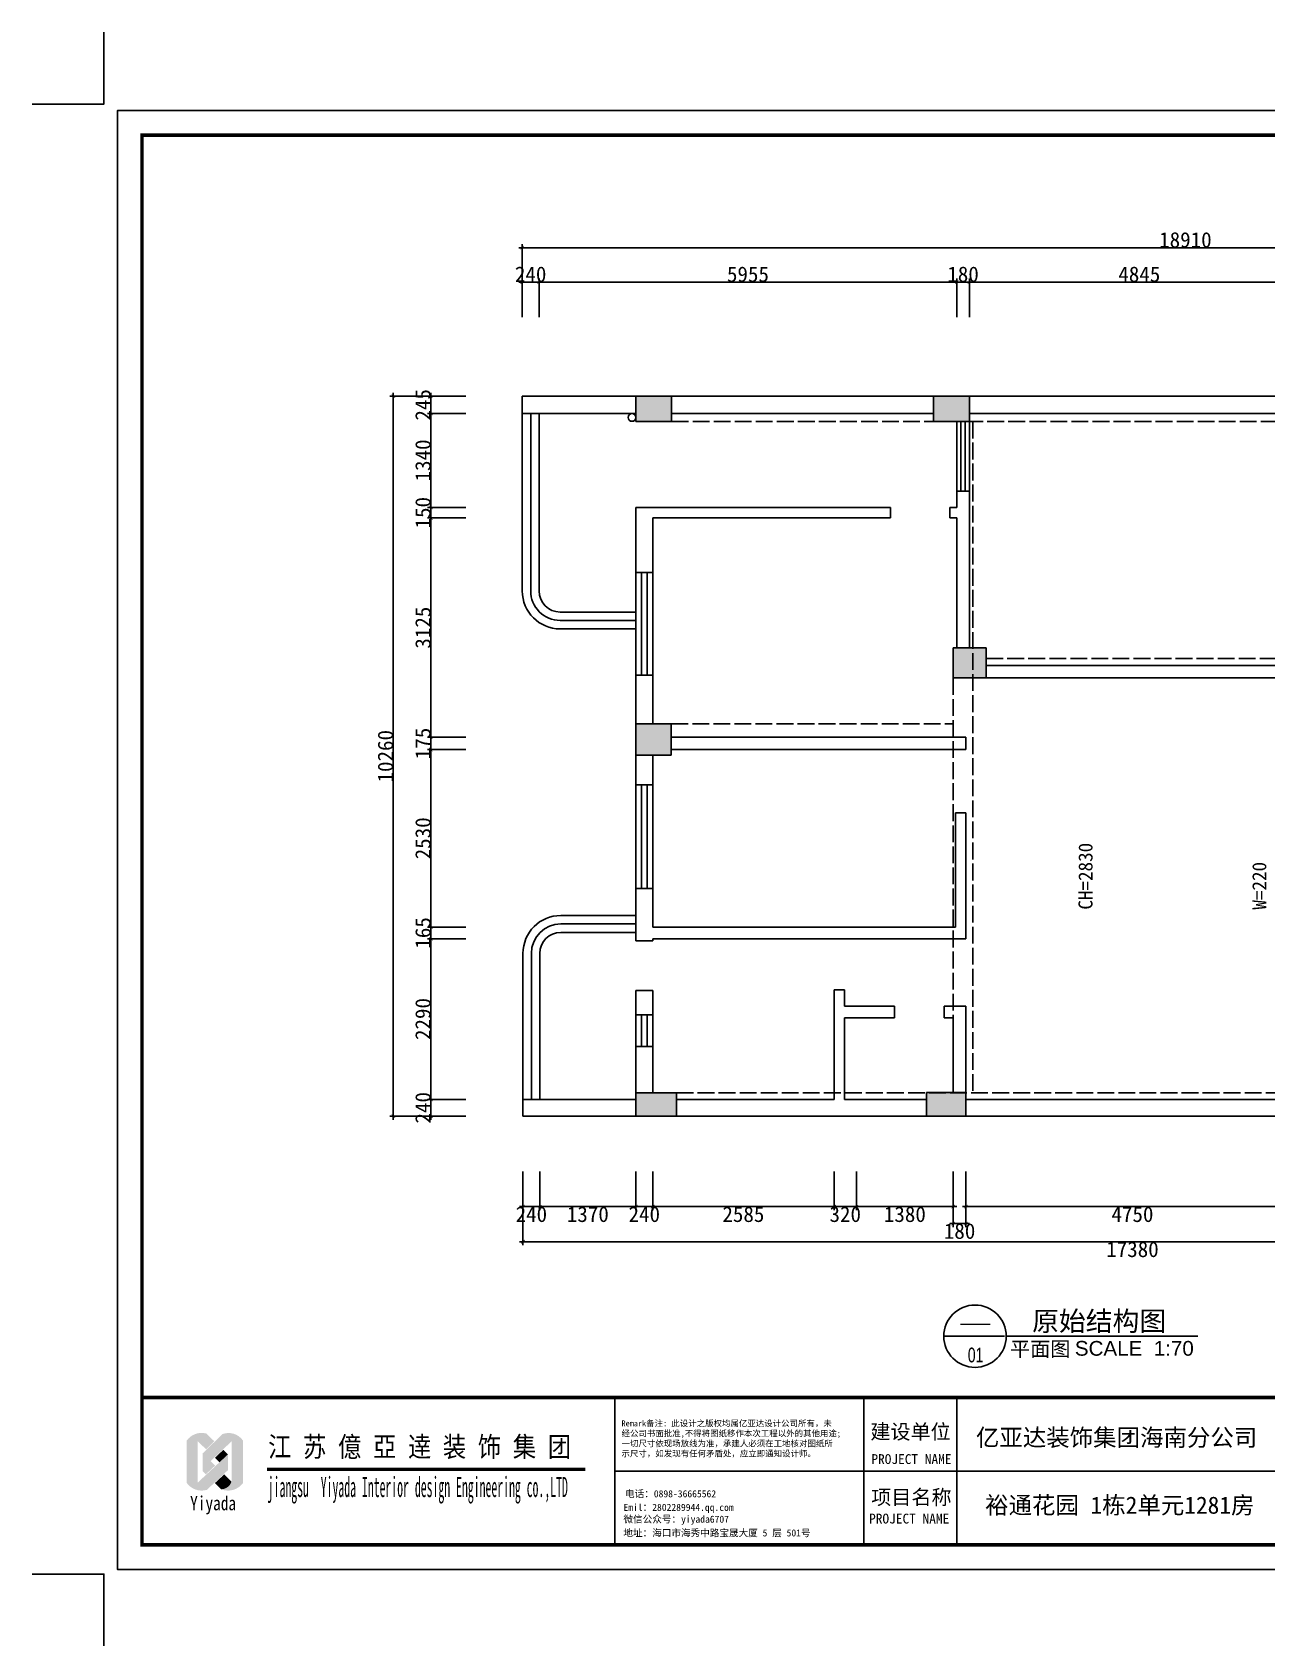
# Model space of a CAD drawing. Header units: millimetres. Extents: x 39175 to 431497, y 45587 to 68580.
# Drawn here: x 304173 to 321774, y 45587 to 68580 of the extents above; entities that cross this region are included whole.
import ezdxf
from ezdxf.enums import TextEntityAlignment as Align

# ---------------------------------------------------------------- set-up
doc = ezdxf.new("R2010")
doc.units = ezdxf.units.MM
doc.linetypes.add('ACAD_ISO02W100', pattern=[15, 12, -3])
for name, color, linetype in [('0-01图框模板说明', 2, 'Continuous'), ('0-02图框细线', 136, 'Continuous'), ('06其他', 8, 'Continuous'), ('TK', 1, 'Continuous')]:
    doc.layers.add(name, color=color, linetype=linetype)
doc.layers.add('Z not print', color=8, linetype='Continuous', plot=False)
doc.styles.add('ar', font='arial.ttf')
doc.styles.add('H1', font='')
doc.styles.add('ST', font='')
doc.styles.get("Standard").update_dxf_attribs({"font": ''})
doc.styles.add('黑体', font='simhei.ttf')
doc.styles.get('H1').set_extended_font_data('SimSun')
doc.styles.get('ST').set_extended_font_data('NSimSun')
doc.styles.get('Standard').set_extended_font_data('NSimSun')
doc.linetypes.add('FENCELINE1', pattern='A,6.35,-2.54,[133,ltypeshp.shx,S=2.54,R=0,X=-2.54,Y=0],-2.54,25.4', length=36.83)
doc.dimstyles.new('ISO-25', dxfattribs={"dimtxt": 220, "dimasz": 50, "dimexe": 50, "dimexo": 0.625, "dimtad": 2, "dimdec": 0, "dimtxsty": 'Standard', "dimblk": 'ARCHTICK', "dimcen": 2.5, "dimdle": 50, "dimclrd": 251, "dimclre": 251, "dimclrt": 51, "dimadec": 0, "dimazin": 0, "dimtfac": 1, "dimtdec": 0, "dimtix": 1, "dimtmove": 2, "dimatfit": 3, "dimfxl": 500, "dimfxlon": 1, "dimarcsym": 0})

# ---------------------------------------------------------------- blocks, each defined once
blk = doc.blocks.new('hgggg')
at = {"layer": '06其他', "linetype": 'ByBlock'}
h = blk.add_hatch(color=7, dxfattribs=at)
h.set_gradient(color1=(255, 241, 220), color2=(255, 110, 0), rotation=45, tint=1, name='HEMISPHERICAL')
h.paths.add_polyline_path([(3236.45, 404.6), (3236.45, 404.49, -0.16489), (3238.73, 404.49), (3240.42, 402.87), (3242.1, 404.5), (3240.44, 406.09, 0.313173)])
h = blk.add_hatch(color=20, dxfattribs=at)
h.set_gradient(color1=(255, 63, 0), color2=(253, 236, 196), tint=1, name='HEMISPHERICAL')
h.paths.add_polyline_path([(3236.45, 396.06, 0.322561), (3240.57, 394.61, -0.167756), (3238.73, 396.1), (3238.73, 404.49, 0.16489), (3236.45, 404.49)])
h = blk.add_hatch(color=16, dxfattribs=at)
h.set_gradient(color1=(127, 0, 0), color2=(204, 0, 0), rotation=135, tint=1, name='INVHEMISPHERICAL')
h.paths.add_polyline_path([(3239.73, 402.05), (3241.33, 400.45), (3245.63, 404.5, -0.337042), (3247.93, 404.67, 0.33371), (3243.79, 405.98)])
h = blk.add_hatch(color=1, dxfattribs=at)
h.set_gradient(color1=(255, 0, 0), color2=(255, 127, 0), tint=1, name='INVHEMISPHERICAL')
h.paths.add_polyline_path([(3247.93, 404.67, 0.339601), (3245.61, 404.49), (3245.61, 396.3, -0.318809), (3243.51, 394.73, 0.343219), (3247.93, 395.99)])
h = blk.add_hatch(color=20, dxfattribs=at)
h.set_gradient(color1=(255, 63, 0), color2=(253, 236, 196), rotation=45, tint=1)
h.paths.add_polyline_path([(3238.73, 396.1, 0.167756), (3240.57, 394.61), (3244.88, 398.63), (3244.88, 401.83)])
h = blk.add_hatch(color=18, dxfattribs=at)
h.set_gradient(color1=(76, 0, 0), color2=(127, 0, 0), rotation=45, tint=1, name='CURVED')
h.paths.add_polyline_path([(3239.73, 402.05), (3239.73, 398.39), (3240.37, 397.77), (3242.25, 399.53)])
h = blk.add_hatch(color=11, dxfattribs=at)
h.set_gradient(color1=(254, 140, 88), color2=(97, 0, 2), rotation=45, tint=1, name='HEMISPHERICAL')
h.paths.add_polyline_path([(3242.22, 401.14), (3243.16, 400.23), (3244.88, 401.83), (3243.92, 402.75)])
h = blk.add_hatch(color=16, dxfattribs=at)
h.set_gradient(color1=(127, 0, 0), color2=(204, 0, 0), rotation=45, tint=1, name='CURVED')
h.paths.add_polyline_path([(3245.61, 396.3), (3244.1, 397.75), (3242.21, 395.99), (3243.51, 394.73, 0.318809)])
at = {"layer": '0-01图框模板说明', "color": 2, "const_width": 0.724}
blk.add_lwpolyline([(3637.38, 670.41), (3637.38, 383.41), (3227.38, 383.41), (3227.38, 670.41)], close=True, dxfattribs=at)
blk.add_lwpolyline([(3637.38, 413.41), (3227.33, 413.41)], dxfattribs=at)
at = {"layer": '0-02图框细线'}
for p, q in [((3323.65, 383.41), (3323.65, 413.41)), ((3374.42, 383.24), (3374.42, 413.41)), ((3393.31, 383.24), (3393.31, 413.41)), ((3323.65, 398.41), (3637.38, 398.41))]:
    blk.add_line(p, q, dxfattribs=at)
blk.add_lwpolyline([(3642.38, 675.41), (3642.38, 378.41), (3222.38, 378.41), (3222.38, 675.41)], close=True, dxfattribs=at)
at = {"layer": '0-02图框细线', "ltscale": 0.2, "const_width": 0.666}
blk.add_lwpolyline([(3252.82, 398.77), (3317.66, 398.77)], dxfattribs=at)
at = {"layer": 'Z not print', "color": 5}
for points in [[(3219.62, 691.34), (3219.62, 676.74), (3205.02, 676.74)], [(3219.62, 362.88), (3219.62, 377.48), (3205.02, 377.48)]]:
    blk.add_lwpolyline(points, dxfattribs=at)
at = {"layer": '0-02图框细线'}
for s, insert, char_height, attachment_point in [('{\\fSimHei|b0|i0|c134|p2;Remark备注: 此设计之版权均属亿亚达设计公司所有，未\\P经公司书面批准,不得将图纸移作本次工程以外的其他用途;\\P一切尺寸依现场放线为准，承建人必须在工地核对图纸所\\P示尺寸，如发现有任何矛盾处，应立即通知设计师。}', (3325.04, 401.2), 1.2293, 7), ('{\\fSimSun|b0|i0|c134|p2;建设单位}', (3375.72, 406.29), 3, 4), ('{\\fSimSun|b0|i0|c134|p2;PROJECT NAME}', (3375.92, 400.86), 2, 4), ('{\\fSimSun|b0|i0|c134|p2;电话：0898-36665562  }', (3325.75, 393.73), 1.4341, 4), ('{\\fSimSun|b0|i0|c134|p2;项目名称}', (3375.89, 392.95), 3, 4), ('{\\fSimSun|b0|i0|c134|p2;Emil：2802289944.qq.com}', (3325.43, 390.84), 1.4341, 4), ('{\\fSimSun|b0|i0|c134|p2;微信公众号：yiyada6707}', (3325.43, 388.43), 1.4341, 4), ('{\\fSimSun|b0|i0|c134|p2;PROJECT NAME}', (3375.46, 388.74), 2, 4), ('{\\fSimSun|b0|i0|c134|p2;地址：海口市海秀中路宝晟大厦 5 层 501号}', (3325.41, 385.76), 1.4341, 4)]:
    blk.add_mtext(s, dxfattribs=dict(at, insert=insert, char_height=char_height, attachment_point=attachment_point))
at = {"layer": '0-02图框细线', "attachment_point": 5, "style": '黑体'}
for s, insert, char_height in [('亿亚达装饰集团海南分公司', (3425.87, 405.07), 3.5), ('{\\fSimSun|b0|i0|c134|p2;\\H0.875x;裕通花园 1栋2单元1281房\\H1.143x; }', (3426.52, 391.31), 4)]:
    blk.add_mtext(s, dxfattribs=dict(at, insert=insert, char_height=char_height))
at = {"layer": 'TK', "color": 150, "style": 'H1'}
for s, height, width, p in [('江 苏 億 亞 逹 装 饰 集 团', 4.0976, 0.85, (3253.05, 401.34)), ('jiangsu  Yiyada Interior design Engineering co.,LTD', 4.0976, 0.43, (3252.98, 393.15)), ('Yiyada ', 2.868, 0.8, (3237.17, 390.46))]:
    blk.add_text(s, height=height, dxfattribs=dict(at, width=width)).set_placement(p)
blk = doc.blocks.new('_ArchTick')
at = {"color": 0, "linetype": 'ByBlock', "const_width": 0.15}
blk.add_lwpolyline([(-0.5, -0.5), (0.5, 0.5)], dxfattribs=at)
blk = doc.blocks.new('*D33')
at = {"color": 251, "lineweight": -2, "transparency": 16777216}
for p, q in [((311169, 52344), (311169, 51794)), ((311409, 52344), (311409, 51794)), ((311169, 51844), (311119, 51844)), ((311169, 51844), (311409, 51844)), ((311409, 51844), (311459, 51844))]:
    blk.add_line(p, q, dxfattribs=at)
at = {"layer": 'Defpoints', "color": 0, "transparency": 16777216}
for p in [(311169, 53373), (311409, 53373), (311409, 51844)]:
    blk.add_point(p, dxfattribs=at)
at = {"color": 251, "lineweight": -2, "transparency": 16777216, "xscale": 50, "yscale": 50, "zscale": 50}
blk.add_blockref('_ArchTick', (311169, 51844), dxfattribs=at)
at = {"color": 251, "lineweight": -2, "transparency": 16777216, "xscale": 50, "yscale": 50, "zscale": 50, "rotation": 180}
blk.add_blockref('_ArchTick', (311409, 51844), dxfattribs=at)
at = {"color": 51, "transparency": 16777216, "insert": (311289, 51734), "char_height": 220, "attachment_point": 5}
blk.add_mtext('240', dxfattribs=at)
blk = doc.blocks.new('*D34')
at = {"color": 251, "lineweight": -2, "transparency": 16777216}
for p, q in [((311409, 52344), (311409, 51794)), ((312779, 52344), (312779, 51794)), ((311359, 51844), (312829, 51844))]:
    blk.add_line(p, q, dxfattribs=at)
at = {"layer": 'Defpoints', "color": 0, "transparency": 16777216}
for p in [(311409, 53373), (312779, 53373), (312779, 51844)]:
    blk.add_point(p, dxfattribs=at)
at = {"color": 251, "lineweight": -2, "transparency": 16777216, "xscale": 50, "yscale": 50, "zscale": 50, "rotation": 180}
blk.add_blockref('_ArchTick', (311409, 51844), dxfattribs=at)
at = {"color": 251, "lineweight": -2, "transparency": 16777216, "xscale": 50, "yscale": 50, "zscale": 50}
blk.add_blockref('_ArchTick', (312779, 51844), dxfattribs=at)
at = {"color": 51, "transparency": 16777216, "insert": (312094, 51734), "char_height": 220, "attachment_point": 5}
blk.add_mtext('1370', dxfattribs=at)
blk = doc.blocks.new('*D44')
at = {"color": 251, "lineweight": -2, "transparency": 16777216}
for p, q in [((312779, 52344), (312779, 51794)), ((313019, 52344), (313019, 51794)), ((312779, 51844), (312729, 51844)), ((312779, 51844), (313019, 51844)), ((313019, 51844), (313069, 51844))]:
    blk.add_line(p, q, dxfattribs=at)
at = {"layer": 'Defpoints', "color": 0, "transparency": 16777216}
for p in [(312779, 53373), (313019, 53468), (313019, 51844)]:
    blk.add_point(p, dxfattribs=at)
at = {"color": 251, "lineweight": -2, "transparency": 16777216, "xscale": 50, "yscale": 50, "zscale": 50}
blk.add_blockref('_ArchTick', (312779, 51844), dxfattribs=at)
at = {"color": 251, "lineweight": -2, "transparency": 16777216, "xscale": 50, "yscale": 50, "zscale": 50, "rotation": 180}
blk.add_blockref('_ArchTick', (313019, 51844), dxfattribs=at)
at = {"color": 51, "transparency": 16777216, "insert": (312899, 51734), "char_height": 220, "attachment_point": 5}
blk.add_mtext('240', dxfattribs=at)
blk = doc.blocks.new('*D35')
at = {"color": 251, "lineweight": -2, "transparency": 16777216}
for p, q in [((313019, 52344), (313019, 51794)), ((315604, 52344), (315604, 51794)), ((312969, 51844), (315654, 51844))]:
    blk.add_line(p, q, dxfattribs=at)
at = {"layer": 'Defpoints', "color": 0, "transparency": 16777216}
for p in [(313019, 53468), (315604, 53373), (315604, 51844)]:
    blk.add_point(p, dxfattribs=at)
at = {"color": 251, "lineweight": -2, "transparency": 16777216, "xscale": 50, "yscale": 50, "zscale": 50, "rotation": 180}
blk.add_blockref('_ArchTick', (313019, 51844), dxfattribs=at)
at = {"color": 251, "lineweight": -2, "transparency": 16777216, "xscale": 50, "yscale": 50, "zscale": 50}
blk.add_blockref('_ArchTick', (315604, 51844), dxfattribs=at)
at = {"color": 51, "transparency": 16777216, "insert": (314312, 51734), "char_height": 220, "attachment_point": 5}
blk.add_mtext('2585', dxfattribs=at)
blk = doc.blocks.new('*D45')
at = {"color": 251, "lineweight": -2, "transparency": 16777216}
for p, q in [((315604, 52344), (315604, 51794)), ((315924, 52344), (315924, 51794)), ((315604, 51844), (315554, 51844)), ((315604, 51844), (315924, 51844)), ((315924, 51844), (315974, 51844))]:
    blk.add_line(p, q, dxfattribs=at)
at = {"layer": 'Defpoints', "color": 0, "transparency": 16777216}
for p in [(315604, 53373), (315924, 53373), (315924, 51844)]:
    blk.add_point(p, dxfattribs=at)
at = {"color": 251, "lineweight": -2, "transparency": 16777216, "xscale": 50, "yscale": 50, "zscale": 50}
blk.add_blockref('_ArchTick', (315604, 51844), dxfattribs=at)
at = {"color": 251, "lineweight": -2, "transparency": 16777216, "xscale": 50, "yscale": 50, "zscale": 50, "rotation": 180}
blk.add_blockref('_ArchTick', (315924, 51844), dxfattribs=at)
at = {"color": 51, "transparency": 16777216, "insert": (315764, 51734), "char_height": 220, "attachment_point": 5}
blk.add_mtext('320', dxfattribs=at)
blk = doc.blocks.new('*D36')
at = {"color": 251, "lineweight": -2, "transparency": 16777216}
for p, q in [((315924, 52344), (315924, 51794)), ((317304, 52344), (317304, 51794)), ((315874, 51844), (317354, 51844))]:
    blk.add_line(p, q, dxfattribs=at)
at = {"layer": 'Defpoints', "color": 0, "transparency": 16777216}
for p in [(315924, 53373), (317304, 53473), (317304, 51844)]:
    blk.add_point(p, dxfattribs=at)
at = {"color": 251, "lineweight": -2, "transparency": 16777216, "xscale": 50, "yscale": 50, "zscale": 50, "rotation": 180}
blk.add_blockref('_ArchTick', (315924, 51844), dxfattribs=at)
at = {"color": 251, "lineweight": -2, "transparency": 16777216, "xscale": 50, "yscale": 50, "zscale": 50}
blk.add_blockref('_ArchTick', (317304, 51844), dxfattribs=at)
at = {"color": 51, "transparency": 16777216, "insert": (316614, 51734), "char_height": 220, "attachment_point": 5}
blk.add_mtext('1380', dxfattribs=at)
blk = doc.blocks.new('*D46')
at = {"color": 251, "lineweight": -2, "transparency": 16777216}
for p, q in [((317304, 52104), (317304, 51554)), ((317484, 52104), (317484, 51554)), ((317304, 51604), (317254, 51604)), ((317304, 51604), (317484, 51604)), ((317484, 51604), (317534, 51604))]:
    blk.add_line(p, q, dxfattribs=at)
at = {"layer": 'Defpoints', "color": 0, "transparency": 16777216}
for p in [(317304, 53473), (317484, 53133), (317484, 51604)]:
    blk.add_point(p, dxfattribs=at)
at = {"color": 251, "lineweight": -2, "transparency": 16777216, "xscale": 50, "yscale": 50, "zscale": 50}
blk.add_blockref('_ArchTick', (317304, 51604), dxfattribs=at)
at = {"color": 251, "lineweight": -2, "transparency": 16777216, "xscale": 50, "yscale": 50, "zscale": 50, "rotation": 180}
blk.add_blockref('_ArchTick', (317484, 51604), dxfattribs=at)
at = {"color": 51, "transparency": 16777216, "insert": (317394, 51494), "char_height": 220, "attachment_point": 5}
blk.add_mtext('180', dxfattribs=at)
blk = doc.blocks.new('*D37')
at = {"color": 251, "lineweight": -2, "transparency": 16777216}
for p, q in [((317484, 52344), (317484, 51794)), ((322234, 52344), (322234, 51794)), ((317434, 51844), (322284, 51844))]:
    blk.add_line(p, q, dxfattribs=at)
at = {"layer": 'Defpoints', "color": 0, "transparency": 16777216}
for p in [(317484, 53373), (322234, 53373), (322234, 51844)]:
    blk.add_point(p, dxfattribs=at)
at = {"color": 251, "lineweight": -2, "transparency": 16777216, "xscale": 50, "yscale": 50, "zscale": 50, "rotation": 180}
blk.add_blockref('_ArchTick', (317484, 51844), dxfattribs=at)
at = {"color": 251, "lineweight": -2, "transparency": 16777216, "xscale": 50, "yscale": 50, "zscale": 50}
blk.add_blockref('_ArchTick', (322234, 51844), dxfattribs=at)
at = {"color": 51, "transparency": 16777216, "insert": (319859, 51734), "char_height": 220, "attachment_point": 5}
blk.add_mtext('4750', dxfattribs=at)
blk = doc.blocks.new('*D55')
at = {"color": 251, "lineweight": -2, "transparency": 16777216}
for p, q in [((311159, 64520), (311159, 65070)), ((311399, 64520), (311399, 65070)), ((311159, 65020), (311109, 65020)), ((311159, 65020), (311399, 65020)), ((311399, 65020), (311449, 65020))]:
    blk.add_line(p, q, dxfattribs=at)
at = {"layer": 'Defpoints', "color": 0, "transparency": 16777216}
for p in [(311399, 65020), (311159, 63148), (311399, 63148)]:
    blk.add_point(p, dxfattribs=at)
at = {"color": 251, "lineweight": -2, "transparency": 16777216, "xscale": 50, "yscale": 50, "zscale": 50}
blk.add_blockref('_ArchTick', (311159, 65020), dxfattribs=at)
at = {"color": 251, "lineweight": -2, "transparency": 16777216, "xscale": 50, "yscale": 50, "zscale": 50, "rotation": 180}
blk.add_blockref('_ArchTick', (311399, 65020), dxfattribs=at)
at = {"color": 51, "transparency": 16777216, "insert": (311279, 65130), "char_height": 220, "attachment_point": 5}
blk.add_mtext('240', dxfattribs=at)
blk = doc.blocks.new('*D56')
at = {"color": 251, "lineweight": -2, "transparency": 16777216}
for p, q in [((311399, 64520), (311399, 65070)), ((317354, 64520), (317354, 65070)), ((317404, 65020), (311349, 65020))]:
    blk.add_line(p, q, dxfattribs=at)
at = {"layer": 'Defpoints', "color": 0, "transparency": 16777216}
for p in [(311399, 65020), (311399, 63148), (317354, 63033)]:
    blk.add_point(p, dxfattribs=at)
at = {"color": 251, "lineweight": -2, "transparency": 16777216, "xscale": 50, "yscale": 50, "zscale": 50, "rotation": 180}
blk.add_blockref('_ArchTick', (311399, 65020), dxfattribs=at)
at = {"color": 251, "lineweight": -2, "transparency": 16777216, "xscale": 50, "yscale": 50, "zscale": 50}
blk.add_blockref('_ArchTick', (317354, 65020), dxfattribs=at)
at = {"color": 51, "transparency": 16777216, "insert": (314377, 65130), "char_height": 220, "attachment_point": 5}
blk.add_mtext('5955', dxfattribs=at)
blk = doc.blocks.new('*D57')
at = {"color": 251, "lineweight": -2, "transparency": 16777216}
for p, q in [((317354, 64520), (317354, 65070)), ((317534, 64520), (317534, 65070)), ((317354, 65020), (317304, 65020)), ((317534, 65020), (317354, 65020)), ((317534, 65020), (317584, 65020))]:
    blk.add_line(p, q, dxfattribs=at)
at = {"layer": 'Defpoints', "color": 0, "transparency": 16777216}
for p in [(317354, 65020), (317354, 63033), (317534, 63033)]:
    blk.add_point(p, dxfattribs=at)
at = {"color": 251, "lineweight": -2, "transparency": 16777216, "xscale": 50, "yscale": 50, "zscale": 50}
blk.add_blockref('_ArchTick', (317354, 65020), dxfattribs=at)
at = {"color": 251, "lineweight": -2, "transparency": 16777216, "xscale": 50, "yscale": 50, "zscale": 50, "rotation": 180}
blk.add_blockref('_ArchTick', (317534, 65020), dxfattribs=at)
at = {"color": 51, "transparency": 16777216, "insert": (317444, 65130), "char_height": 220, "attachment_point": 5}
blk.add_mtext('180', dxfattribs=at)
blk = doc.blocks.new('*D58')
at = {"color": 251, "lineweight": -2, "transparency": 16777216}
for p, q in [((317534, 64520), (317534, 65070)), ((322379, 64520), (322379, 65070)), ((322429, 65020), (317484, 65020))]:
    blk.add_line(p, q, dxfattribs=at)
at = {"layer": 'Defpoints', "color": 0, "transparency": 16777216}
for p in [(317534, 65020), (317534, 63033), (322379, 63033)]:
    blk.add_point(p, dxfattribs=at)
at = {"color": 251, "lineweight": -2, "transparency": 16777216, "xscale": 50, "yscale": 50, "zscale": 50, "rotation": 180}
blk.add_blockref('_ArchTick', (317534, 65020), dxfattribs=at)
at = {"color": 251, "lineweight": -2, "transparency": 16777216, "xscale": 50, "yscale": 50, "zscale": 50}
blk.add_blockref('_ArchTick', (322379, 65020), dxfattribs=at)
at = {"color": 51, "transparency": 16777216, "insert": (319957, 65130), "char_height": 220, "attachment_point": 5}
blk.add_mtext('4845', dxfattribs=at)
blk = doc.blocks.new('*D64')
at = {"color": 251, "lineweight": -2, "transparency": 16777216}
for p, q in [((310356, 53373), (309806, 53373)), ((309856, 53373), (309856, 53423)), ((309856, 53133), (309856, 53373)), ((310356, 53133), (309806, 53133)), ((309856, 53133), (309856, 53083))]:
    blk.add_line(p, q, dxfattribs=at)
at = {"layer": 'Defpoints', "color": 0, "transparency": 16777216}
for p in [(309856, 53373), (311409, 53373), (311169, 53133)]:
    blk.add_point(p, dxfattribs=at)
at = {"color": 251, "lineweight": -2, "transparency": 16777216, "xscale": 50, "yscale": 50, "zscale": 50}
for p, rotation in [((309856, 53373), 270), ((309856, 53133), 90)]:
    blk.add_blockref('_ArchTick', p, dxfattribs=dict(at, rotation=rotation))
at = {"color": 51, "transparency": 16777216, "insert": (309745, 53253), "char_height": 220, "attachment_point": 5, "rotation": 90}
blk.add_mtext('240', dxfattribs=at)
blk = doc.blocks.new('*D65')
at = {"color": 251, "lineweight": -2, "transparency": 16777216}
for p, q in [((310356, 55663), (309806, 55663)), ((309856, 53323), (309856, 55713)), ((310356, 53373), (309806, 53373))]:
    blk.add_line(p, q, dxfattribs=at)
at = {"layer": 'Defpoints', "color": 0, "transparency": 16777216}
for p in [(309856, 55663), (313019, 55663), (311409, 53373)]:
    blk.add_point(p, dxfattribs=at)
at = {"color": 251, "lineweight": -2, "transparency": 16777216, "xscale": 50, "yscale": 50, "zscale": 50}
for p, rotation in [((309856, 55663), 90), ((309856, 53373), 270)]:
    blk.add_blockref('_ArchTick', p, dxfattribs=dict(at, rotation=rotation))
at = {"color": 51, "transparency": 16777216, "insert": (309745, 54518), "char_height": 220, "attachment_point": 5, "rotation": 90}
blk.add_mtext('2290', dxfattribs=at)
blk = doc.blocks.new('*D66')
at = {"color": 251, "lineweight": -2, "transparency": 16777216}
for p, q in [((309856, 55828), (309856, 55878)), ((310356, 55828), (309806, 55828)), ((310356, 55663), (309806, 55663)), ((309856, 55663), (309856, 55828)), ((309856, 55663), (309856, 55613))]:
    blk.add_line(p, q, dxfattribs=at)
at = {"layer": 'Defpoints', "color": 0, "transparency": 16777216}
for p in [(309856, 55828), (313019, 55828), (313019, 55663)]:
    blk.add_point(p, dxfattribs=at)
at = {"color": 251, "lineweight": -2, "transparency": 16777216, "xscale": 50, "yscale": 50, "zscale": 50}
for p, rotation in [((309856, 55828), 270), ((309856, 55663), 90)]:
    blk.add_blockref('_ArchTick', p, dxfattribs=dict(at, rotation=rotation))
at = {"color": 51, "transparency": 16777216, "insert": (309745, 55745), "char_height": 220, "attachment_point": 5, "rotation": 90}
blk.add_mtext('165', dxfattribs=at)
blk = doc.blocks.new('*D67')
at = {"color": 251, "lineweight": -2, "transparency": 16777216}
for p, q in [((309856, 55778), (309856, 58408)), ((310356, 58358), (309806, 58358)), ((310356, 55828), (309806, 55828))]:
    blk.add_line(p, q, dxfattribs=at)
at = {"layer": 'Defpoints', "color": 0, "transparency": 16777216}
for p in [(309856, 58358), (313284, 58358), (313019, 55828)]:
    blk.add_point(p, dxfattribs=at)
at = {"color": 251, "lineweight": -2, "transparency": 16777216, "xscale": 50, "yscale": 50, "zscale": 50}
for p, rotation in [((309856, 58358), 90), ((309856, 55828), 270)]:
    blk.add_blockref('_ArchTick', p, dxfattribs=dict(at, rotation=rotation))
at = {"color": 51, "transparency": 16777216, "insert": (309745, 57093), "char_height": 220, "attachment_point": 5, "rotation": 90}
blk.add_mtext('2530', dxfattribs=at)
blk = doc.blocks.new('*D68')
at = {"color": 251, "lineweight": -2, "transparency": 16777216}
for p, q in [((310356, 58533), (309806, 58533)), ((309856, 58533), (309856, 58583)), ((309856, 58358), (309856, 58533)), ((310356, 58358), (309806, 58358)), ((309856, 58358), (309856, 58308))]:
    blk.add_line(p, q, dxfattribs=at)
at = {"layer": 'Defpoints', "color": 0, "transparency": 16777216}
for p in [(309856, 58533), (313284, 58533), (313284, 58358)]:
    blk.add_point(p, dxfattribs=at)
at = {"color": 251, "lineweight": -2, "transparency": 16777216, "xscale": 50, "yscale": 50, "zscale": 50}
for p, rotation in [((309856, 58533), 270), ((309856, 58358), 90)]:
    blk.add_blockref('_ArchTick', p, dxfattribs=dict(at, rotation=rotation))
at = {"color": 51, "transparency": 16777216, "insert": (309745, 58445), "char_height": 220, "attachment_point": 5, "rotation": 90}
blk.add_mtext('175', dxfattribs=at)
blk = doc.blocks.new('*D69')
at = {"color": 251, "lineweight": -2, "transparency": 16777216}
for p, q in [((310356, 61658), (309806, 61658)), ((309856, 58483), (309856, 61708)), ((310356, 58533), (309806, 58533))]:
    blk.add_line(p, q, dxfattribs=at)
at = {"layer": 'Defpoints', "color": 0, "transparency": 16777216}
for p in [(309856, 61658), (313019, 61658), (313284, 58533)]:
    blk.add_point(p, dxfattribs=at)
at = {"color": 251, "lineweight": -2, "transparency": 16777216, "xscale": 50, "yscale": 50, "zscale": 50}
for p, rotation in [((309856, 61658), 90), ((309856, 58533), 270)]:
    blk.add_blockref('_ArchTick', p, dxfattribs=dict(at, rotation=rotation))
at = {"color": 51, "transparency": 16777216, "insert": (309745, 60095), "char_height": 220, "attachment_point": 5, "rotation": 90}
blk.add_mtext('3125', dxfattribs=at)
blk = doc.blocks.new('*D70')
at = {"color": 251, "lineweight": -2, "transparency": 16777216}
for p, q in [((309856, 61808), (309856, 61858)), ((310356, 61808), (309806, 61808)), ((310356, 61658), (309806, 61658)), ((309856, 61808), (309856, 61658)), ((309856, 61658), (309856, 61608))]:
    blk.add_line(p, q, dxfattribs=at)
at = {"layer": 'Defpoints', "color": 0, "transparency": 16777216}
for p in [(309856, 61658), (312779, 61808), (313019, 61658)]:
    blk.add_point(p, dxfattribs=at)
at = {"color": 251, "lineweight": -2, "transparency": 16777216, "xscale": 50, "yscale": 50, "zscale": 50}
for p, rotation in [((309856, 61808), 270), ((309856, 61658), 90)]:
    blk.add_blockref('_ArchTick', p, dxfattribs=dict(at, rotation=rotation))
at = {"color": 51, "transparency": 16777216, "insert": (309745, 61733), "char_height": 220, "attachment_point": 5, "rotation": 90}
blk.add_mtext('150', dxfattribs=at)
blk = doc.blocks.new('*D71')
at = {"color": 251, "lineweight": -2, "transparency": 16777216}
for p, q in [((310356, 63148), (309806, 63148)), ((309856, 61758), (309856, 63198)), ((310356, 61808), (309806, 61808))]:
    blk.add_line(p, q, dxfattribs=at)
at = {"layer": 'Defpoints', "color": 0, "transparency": 16777216}
for p in [(309856, 63148), (313289, 63148), (312779, 61808)]:
    blk.add_point(p, dxfattribs=at)
at = {"color": 251, "lineweight": -2, "transparency": 16777216, "xscale": 50, "yscale": 50, "zscale": 50}
for p, rotation in [((309856, 63148), 90), ((309856, 61808), 270)]:
    blk.add_blockref('_ArchTick', p, dxfattribs=dict(at, rotation=rotation))
at = {"color": 51, "transparency": 16777216, "insert": (309745, 62478), "char_height": 220, "attachment_point": 5, "rotation": 90}
blk.add_mtext('1340', dxfattribs=at)
blk = doc.blocks.new('*D72')
at = {"color": 251, "lineweight": -2, "transparency": 16777216}
for p, q in [((310356, 63393), (309806, 63393)), ((309856, 63393), (309856, 63443)), ((309856, 63148), (309856, 63393)), ((310356, 63148), (309806, 63148)), ((309856, 63148), (309856, 63098))]:
    blk.add_line(p, q, dxfattribs=at)
at = {"layer": 'Defpoints', "color": 0, "transparency": 16777216}
for p in [(309856, 63393), (311159, 63393), (313289, 63148)]:
    blk.add_point(p, dxfattribs=at)
at = {"color": 251, "lineweight": -2, "transparency": 16777216, "xscale": 50, "yscale": 50, "zscale": 50}
for p, rotation in [((309856, 63393), 270), ((309856, 63148), 90)]:
    blk.add_blockref('_ArchTick', p, dxfattribs=dict(at, rotation=rotation))
at = {"color": 51, "transparency": 16777216, "insert": (309745, 63270), "char_height": 220, "attachment_point": 5, "rotation": 90}
blk.add_mtext('245', dxfattribs=at)
blk = doc.blocks.new('*D42')
at = {"color": 251, "lineweight": -2, "transparency": 16777216}
for p, q in [((311169, 51844), (311169, 51294)), ((328549, 51844), (328549, 51294)), ((311119, 51344), (328599, 51344))]:
    blk.add_line(p, q, dxfattribs=at)
at = {"layer": 'Defpoints', "color": 0, "transparency": 16777216}
for p in [(328549, 54378), (311169, 53133), (328549, 51344)]:
    blk.add_point(p, dxfattribs=at)
at = {"color": 251, "lineweight": -2, "transparency": 16777216, "xscale": 50, "yscale": 50, "zscale": 50, "rotation": 180}
blk.add_blockref('_ArchTick', (311169, 51344), dxfattribs=at)
at = {"color": 251, "lineweight": -2, "transparency": 16777216, "xscale": 50, "yscale": 50, "zscale": 50}
blk.add_blockref('_ArchTick', (328549, 51344), dxfattribs=at)
at = {"color": 51, "transparency": 16777216, "insert": (319859, 51234), "char_height": 220, "attachment_point": 5}
blk.add_mtext('17380', dxfattribs=at)
blk = doc.blocks.new('*D43')
at = {"color": 251, "lineweight": -2, "transparency": 16777216}
for p, q in [((311159, 65010), (311159, 65560)), ((330069, 65010), (330069, 65560)), ((311109, 65510), (330119, 65510))]:
    blk.add_line(p, q, dxfattribs=at)
at = {"layer": 'Defpoints', "color": 0, "transparency": 16777216}
for p in [(330069, 65510), (311159, 63393), (330069, 63393)]:
    blk.add_point(p, dxfattribs=at)
at = {"color": 251, "lineweight": -2, "transparency": 16777216, "xscale": 50, "yscale": 50, "zscale": 50, "rotation": 180}
blk.add_blockref('_ArchTick', (311159, 65510), dxfattribs=at)
at = {"color": 251, "lineweight": -2, "transparency": 16777216, "xscale": 50, "yscale": 50, "zscale": 50}
blk.add_blockref('_ArchTick', (330069, 65510), dxfattribs=at)
at = {"color": 51, "transparency": 16777216, "insert": (320614, 65620), "char_height": 220, "attachment_point": 5}
blk.add_mtext('18910', dxfattribs=at)
blk = doc.blocks.new('*D74')
at = {"color": 251, "lineweight": -2, "transparency": 16777216}
for p, q in [((309821, 63393), (309271, 63393)), ((309321, 53083), (309321, 63443)), ((309821, 53133), (309271, 53133))]:
    blk.add_line(p, q, dxfattribs=at)
at = {"layer": 'Defpoints', "color": 0, "transparency": 16777216}
for p in [(309321, 63393), (311169, 63393), (311169, 53133)]:
    blk.add_point(p, dxfattribs=at)
at = {"color": 251, "lineweight": -2, "transparency": 16777216, "xscale": 50, "yscale": 50, "zscale": 50}
for p, rotation in [((309321, 63393), 90), ((309321, 53133), 270)]:
    blk.add_blockref('_ArchTick', p, dxfattribs=dict(at, rotation=rotation))
at = {"color": 51, "transparency": 16777216, "insert": (309210, 58263), "char_height": 220, "attachment_point": 5, "rotation": 90}
blk.add_mtext('10260', dxfattribs=at)

msp = doc.modelspace()

# ---------------------------------------------------------------- hatches: boundary and pattern name
h = msp.add_hatch(color=8)
h.dxf.hatch_style = 1
h.paths.add_polyline_path([(317534.3, 63392.9), (317024.3, 63392.9), (317024.3, 63032.9), (317354.3, 63032.9), (317534.3, 63032.9)])
h.paths.add_polyline_path([(322539.3, 63392.9), (322034.3, 63392.9), (322034.3, 63032.9), (322539.3, 63032.9)])
h.paths.add_polyline_path([(317774.3, 59807.9), (317354.3, 59807.9), (317304.3, 59807.9), (317304.3, 59377.9), (317774.3, 59377.9)])
h.paths.add_polyline_path([(322529.3, 59857.9), (322039.3, 59857.9), (322039.3, 59377.9), (322529.3, 59377.9)])
h.paths.add_polyline_path([(328549.3, 59837.9), (328049.3, 59837.9), (328049.3, 59377.9), (328549.3, 59377.9)])
h.paths.add_polyline_path([(328549.3, 63392.9), (328049.3, 63392.9), (328049.3, 63032.9), (328549.3, 63032.9)])
h.paths.add_polyline_path([(313289.3, 63392.9), (312779.3, 63392.9), (312779.3, 63032.9), (313289.3, 63032.9)])
h.paths.add_polyline_path([(313284.3, 58722.9), (312779.3, 58722.9), (312779.3, 58277.9), (313284.3, 58277.9)])
h = msp.add_hatch(color=8)
h.dxf.hatch_style = 1
h.paths.add_polyline_path([(313359.3, 53467.9), (312779.3, 53467.9), (312779.3, 53132.9), (313359.3, 53132.9)])
h.paths.add_polyline_path([(317484.3, 53472.9), (316924.3, 53472.9), (316924.3, 53132.9), (317484.3, 53132.9)])

# ---------------------------------------------------------------- linework, layer by layer
for p, q in [((311159.3, 63392.9), (330069.3, 63392.9)), ((311159.3, 63147.9), (311159.3, 63392.9)), ((312779.3, 63392.9), (312779.3, 63032.9)), ((313289.3, 63392.9), (313289.3, 63032.9)), ((317024.3, 63032.9), (317024.3, 63392.9)), ((317534.3, 63032.9), (317534.3, 63392.9)), ((311399.3, 63147.9), (311159.3, 63147.9)), ((312779.3, 63147.9), (311399.3, 63147.9)), ((313289.3, 63032.9), (312779.3, 63032.9)), ((317024.3, 63147.9), (313289.3, 63147.9)), ((317354.3, 63032.9), (317024.3, 63032.9)), ((317354.3, 63032.9), (317534.3, 63032.9)), ((317534.3, 63147.9), (322034.3, 63147.9)), ((317354.3, 61807.9), (317354.3, 62037.9)), ((317354.3, 62037.9), (317534.3, 62037.9)), ((317534.3, 59807.9), (317534.3, 62037.9)), ((312779.3, 61807.9), (316409.3, 61807.9)), ((312779.3, 60882.9), (312779.3, 61807.9)), ((313019.3, 60882.9), (313019.3, 61657.9)), ((313019.3, 61657.9), (316409.3, 61657.9)), ((316409.3, 61657.9), (316409.3, 61807.9)), ((317254.3, 61657.9), (317254.3, 61807.9)), ((317254.3, 61807.9), (317354.3, 61807.9)), ((317254.3, 61657.9), (317354.3, 61657.9)), ((317354.3, 61657.9), (317354.3, 59807.9)), ((313019.3, 60882.9), (312779.3, 60882.9)), ((317304.3, 59807.9), (317354.3, 59807.9)), ((317304.3, 59807.9), (317304.3, 59377.9)), ((317774.3, 59807.9), (317354.3, 59807.9)), ((317774.3, 59377.9), (317774.3, 59807.9)), ((322039.3, 59557.9), (317774.3, 59557.9)), ((312779.3, 57852.9), (312779.3, 59417.9)), ((313019.3, 59417.9), (312779.3, 59417.9)), ((313019.3, 58722.9), (313019.3, 59417.9)), ((322529.3, 59377.9), (317304.3, 59377.9)), ((313284.3, 58722.9), (312779.3, 58722.9)), ((313284.3, 58722.9), (313284.3, 58277.9)), ((313284.3, 58532.9), (313284.3, 58722.9)), ((317484.3, 58532.9), (313284.3, 58532.9)), ((317484.3, 58357.9), (317484.3, 58532.9)), ((313284.3, 58277.9), (312779.3, 58277.9)), ((313019.3, 57852.9), (313019.3, 58277.9)), ((317484.3, 58357.9), (313284.3, 58357.9)), ((313019.3, 57852.9), (312779.3, 57852.9)), ((317334.3, 55827.9), (317334.3, 57457.9)), ((317484.3, 57457.9), (317334.3, 57457.9)), ((317484.3, 55662.9), (317484.3, 57457.9)), ((312779.3, 55992.9), (312779.3, 56377.9)), ((313019.3, 56377.9), (312779.3, 56377.9)), ((313019.3, 55827.9), (313019.3, 56377.9)), ((312779.3, 55752.9), (312779.3, 55992.9)), ((312779.3, 55632.9), (312779.3, 55752.9)), ((317334.3, 55827.9), (313019.3, 55827.9)), ((313019.3, 55632.9), (313019.3, 55662.9)), ((317484.3, 55662.9), (313019.3, 55662.9)), ((313019.3, 55632.9), (312779.3, 55632.9)), ((312779.3, 54577.9), (312779.3, 54922.9)), ((313019.3, 54922.9), (312779.3, 54922.9)), ((313019.3, 54577.9), (313019.3, 54922.9)), ((315604.3, 53372.9), (315604.3, 54932.9)), ((315754.3, 54932.9), (315604.3, 54932.9)), ((315754.3, 54702.9), (315754.3, 54932.9)), ((313019.3, 54577.9), (312779.3, 54577.9)), ((316464.3, 54702.9), (315754.3, 54702.9)), ((316464.3, 54532.9), (315754.3, 54532.9)), ((315754.3, 54532.9), (315754.3, 53372.9)), ((316464.3, 54702.9), (316464.3, 54532.9)), ((317484.3, 54702.9), (317174.3, 54702.9)), ((317174.3, 54702.9), (317174.3, 54532.9)), ((317304.3, 54532.9), (317174.3, 54532.9)), ((317304.3, 54532.9), (317304.3, 53472.9)), ((317484.3, 53132.9), (317484.3, 54702.9)), ((312779.3, 53132.9), (312779.3, 54127.9)), ((313019.3, 54127.9), (312779.3, 54127.9)), ((313019.3, 53467.9), (313019.3, 54127.9)), ((311409.3, 53372.9), (311169.3, 53372.9)), ((311169.3, 53372.9), (311169.3, 53132.9)), ((312779.3, 53372.9), (311409.3, 53372.9)), ((313359.3, 53467.9), (312779.3, 53467.9)), ((313359.3, 53132.9), (313359.3, 53467.9)), ((315604.3, 53372.9), (313359.3, 53372.9)), ((316924.3, 53372.9), (315754.3, 53372.9)), ((317484.3, 53472.9), (316924.3, 53472.9)), ((316924.3, 53472.9), (316924.3, 53132.9)), ((317484.3, 53372.9), (322234.3, 53372.9)), ((324689.3, 53132.9), (311169.3, 53132.9)), ((318058.7, 49998), (320790.3, 49998))]:
    msp.add_line(p, q)
at = {"color": 51}
for p, q in [((311159.3, 60617.9), (311159.3, 63147.9)), ((311399.3, 60617.9), (311399.3, 63147.9)), ((317414.3, 62037.9), (317414.3, 63032.9)), ((317474.3, 62037.9), (317474.3, 63032.9)), ((312859.3, 59417.9), (312859.3, 60882.9)), ((312939.3, 59417.9), (312939.3, 60882.9)), ((312779.3, 60317.9), (311699.3, 60317.9)), ((312779.3, 60077.9), (311699.3, 60077.9)), ((312859.3, 56377.9), (312859.3, 57852.9)), ((312939.3, 56377.9), (312939.3, 57852.9)), ((312779.3, 55992.9), (311709.3, 55992.9)), ((312779.3, 55752.9), (311709.3, 55752.9)), ((311169.3, 53372.9), (311169.3, 55452.9)), ((311409.3, 53372.9), (311409.3, 55452.9)), ((312859.3, 54127.9), (312859.3, 54577.9)), ((312939.3, 54127.9), (312939.3, 54577.9))]:
    msp.add_line(p, q, dxfattribs=at)
at = {"color": 1, "linetype": 'ACAD_ISO02W100', "ltscale": 20}
for p, q in [((313289.3, 63032.9), (328549.3, 63032.9)), ((317584.3, 63032.9), (317584.3, 53472.9)), ((317774.3, 59657.9), (328049.3, 59657.9)), ((317304.3, 59377.9), (317304.3, 53472.9)), ((313284.3, 58722.9), (317304.3, 58722.9)), ((313359.3, 53467.9), (324449.3, 53467.9))]:
    msp.add_line(p, q, dxfattribs=at)
at = {"color": 251}
for p, q in [((317354.3, 62037.9), (317354.3, 63032.9)), ((317534.3, 62037.9), (317534.3, 63032.9)), ((312779.3, 59417.9), (312779.3, 60882.9)), ((313019.3, 59417.9), (313019.3, 60882.9)), ((312779.3, 56377.9), (312779.3, 57852.9)), ((313019.3, 56377.9), (313019.3, 57852.9)), ((312779.3, 54127.9), (312779.3, 54577.9)), ((313019.3, 54127.9), (313019.3, 54577.9))]:
    msp.add_line(p, q, dxfattribs=at)
at = {"color": 51, "linetype": 'FENCELINE1', "ltscale": 10}
for p, q in [((312779.3, 55872.9), (311709.3, 55872.9)), ((311289.3, 53372.9), (311289.3, 55452.9))]:
    msp.add_line(p, q, dxfattribs=at)
at = {"color": 2}
msp.add_line((317169.7, 49998), (318034.2, 49998), dxfattribs=at)
at = {"color": 51, "linetype": 'FENCELINE1', "ltscale": 10}
msp.add_lwpolyline([(311279.3, 63147.9), (311279.3, 60617.9, 0.1989124), (311402.3, 60320.9, 0.1989124), (311699.3, 60197.9), (312779.3, 60197.9)], format="xyb", dxfattribs=at)
at = {"color": 5}
msp.add_circle((312724.3, 63090.4), 55, dxfattribs=at)
at = {"color": 150}
msp.add_circle((317614.2, 49998), 444.5, dxfattribs=at)
at = {"color": 51}
for centre, radius, start, end in [((311699.3, 60617.9), 540, 180, 270), ((311699.3, 60617.9), 300, 180, 270), ((311709.3, 55452.9), 540, 90, 180), ((311709.3, 55452.9), 300, 90, 180)]:
    msp.add_arc(centre, radius, start, end, dxfattribs=at)
at = {"color": 51, "linetype": 'FENCELINE1', "ltscale": 10}
msp.add_arc((311709.3, 55452.9), 420, 90, 180, dxfattribs=at)

# ---------------------------------------------------------------- block references
at = {"layer": '0-02图框细线', "xscale": 70, "yscale": 70, "zscale": 70}
msp.add_blockref('hgggg', (79821.9, 20185.6), dxfattribs=at)

# ---------------------------------------------------------------- texts
at = {"color": 2, "style": 'ar'}
msp.add_text('SCALE  1:70', height=210, dxfattribs=at).set_placement((319037.6, 49720))
at = {"char_height": 200, "width": 702, "attachment_point": 1, "rotation": 90}
for s, insert in [('{\\C3;CH=2830}', (319089.3, 56076.6)), ('{\\C3;W=220\\PH=380}', (321567, 56076.6))]:
    msp.add_mtext(s, dxfattribs=dict(at, insert=insert))
at = {"color": 2, "style": 'ar', "flags": 8}
msp.add_attdef('原始结构图', text='原始结构图', height=280, dxfattribs=at).set_placement((319384.2, 50218.9), align=Align.MIDDLE)
at = {"color": 2, "style": 'ar', "width": 7.452088, "flags": 8}
msp.add_attdef('-', text='-', height=168, dxfattribs=at).set_placement((317329.4, 50101.2), (317911.8, 50101.2), align=Align.FIT)
at = {"color": 2, "style": 'ST', "flags": 8}
msp.add_attdef('平面图', (318114.5, 49711.6), '平面图', height=210, dxfattribs=at)
at = {"color": 2, "style": 'ar', "width": 0.680032}
msp.add_attdef('01', text='02', height=210, dxfattribs=at).set_placement((317511.7, 49625.2), (317733.6, 49625.2), align=Align.FIT)

# ---------------------------------------------------------------- dimensions: what is measured, and where the dimension line sits
for base, p1, p2, picture, middle in [((330069.3, 65509.6), (311159.3, 63392.9), (330069.3, 63392.9), '*D43', (320614.3, 65620.3)), ((311399.3, 65019.8), (311159.3, 63147.9), (311399.3, 63147.9), '*D55', (311279.3, 65130.4)), ((311399.3, 65019.8), (317354.3, 63032.9), (311399.3, 63147.9), '*D56', (314376.8, 65130.4)), ((317354.3, 65019.8), (317534.3, 63032.9), (317354.3, 63032.9), '*D57', (317444.3, 65130.4)), ((317534.3, 65019.8), (322379.3, 63032.9), (317534.3, 63032.9), '*D58', (319956.8, 65130.4)), ((328549.3, 51344.1), (311169.3, 53132.9), (328549.3, 54377.9), '*D42', (319859.3, 51233.5)), ((311409.3, 51844.1), (311169.3, 53372.9), (311409.3, 53372.9), '*D33', (311289.3, 51733.5)), ((312779.3, 51844.1), (311409.3, 53372.9), (312779.3, 53372.9), '*D34', (312094.3, 51733.5)), ((313019.3, 51844.1), (312779.3, 53372.9), (313019.3, 53467.9), '*D44', (312899.3, 51733.5)), ((315604.3, 51844.1), (313019.3, 53467.9), (315604.3, 53372.9), '*D35', (314311.8, 51733.5)), ((315924.3, 51844.1), (315604.3, 53372.9), (315924.3, 53372.9), '*D45', (315764.3, 51733.5)), ((317304.3, 51844.1), (315924.3, 53372.9), (317304.3, 53472.9), '*D36', (316614.3, 51733.5)), ((317484.3, 51604.1), (317304.3, 53472.9), (317484.3, 53132.9), '*D46', (317394.3, 51493.5)), ((322234.3, 51844.1), (317484.3, 53372.9), (322234.3, 53372.9), '*D37', (319859.3, 51733.5))]:
    dim = msp.add_linear_dim(base=base, p1=p1, p2=p2, dimstyle='ISO-25')
    dim.commit()
    dim.dimension.update_dxf_attribs({"geometry": picture, "text_midpoint": middle})
for base, p1, p2, angle, picture, middle in [((309855.8, 63392.9), (313289.3, 63147.9), (311159.3, 63392.9), 270, '*D72', (309745.2, 63270.4)), ((309321.1, 63392.9), (311169.3, 53132.9), (311169.3, 63392.9), 90, '*D74', (309210.4, 58262.9)), ((309855.8, 63147.9), (312779.3, 61807.9), (313289.3, 63147.9), 270, '*D71', (309745.2, 62477.9)), ((309855.8, 61657.9), (312779.3, 61807.9), (313019.3, 61657.9), 270, '*D70', (309745.2, 61732.9)), ((309855.8, 61657.9), (313284.3, 58532.9), (313019.3, 61657.9), 270, '*D69', (309745.2, 60095.4)), ((309855.8, 58532.9), (313284.3, 58357.9), (313284.3, 58532.9), 270, '*D68', (309745.2, 58445.4)), ((309855.8, 58357.9), (313019.3, 55827.9), (313284.3, 58357.9), 270, '*D67', (309745.2, 57092.9)), ((309855.8, 55827.9), (313019.3, 55662.9), (313019.3, 55827.9), 270, '*D66', (309745.2, 55745.4)), ((309855.8, 55662.9), (311409.3, 53372.9), (313019.3, 55662.9), 270, '*D65', (309745.2, 54517.9)), ((309855.8, 53372.9), (311169.3, 53132.9), (311409.3, 53372.9), 270, '*D64', (309745.2, 53252.9))]:
    dim = msp.add_linear_dim(base=base, p1=p1, p2=p2, angle=angle, dimstyle='ISO-25')
    dim.commit()
    dim.dimension.update_dxf_attribs({"geometry": picture, "text_midpoint": middle})

doc.saveas('drawing.dxf')
